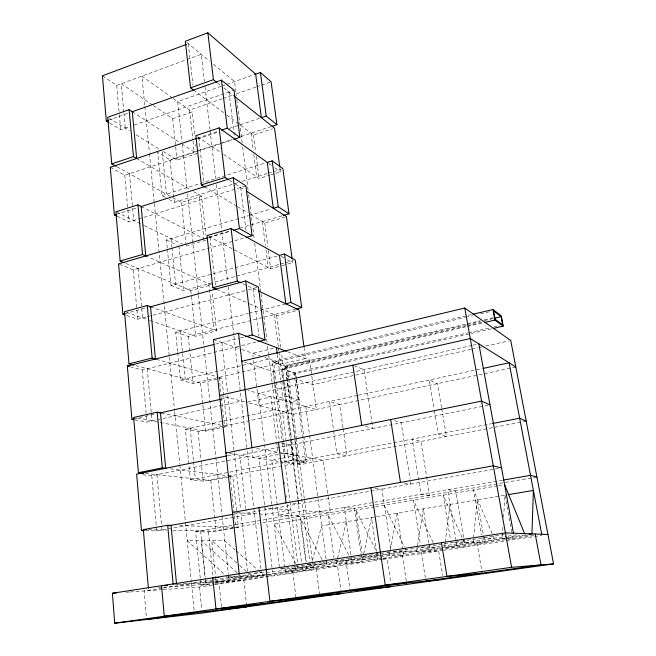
<?xml version="1.0" encoding="UTF-8"?>
<svg xmlns="http://www.w3.org/2000/svg" width="656" height="656" viewBox="0 0 656 656"><rect width="100%" height="100%" fill="white"/><g stroke="black" fill="none" stroke-linecap="round" stroke-linejoin="round"><path stroke-width="0.49" stroke-dasharray="3.28 2.46" d="M502.914 527.342L502.184 538.396L505.12 538.453M503.578 517.297L505.038 495.19L376.437 516.707M473.074 542.815L473.46 538.814M473.558 537.822L477.256 499.839L484.776 542.856L451.59 542.742M445.071 543.168L444.571 547.145L465.178 546.956L455.674 490.95L447.564 489.696L457.166 547.03M445.203 542.176L450.024 504.39M416.65 551.384L423.333 508.859L428.819 543.07M362.522 559.601L371.501 517.535L376.396 550.958M346.335 521.741L336.274 563.586L362.153 562.487L354.453 508.351L344.351 507.539L350.96 554.878M311.313 564.586L310.542 567.489L309.886 562.413M312.346 560.716L321.645 525.874L375.453 516.871M102.426 75.801L116.702 85.403L185.886 59.958M186.845 59.606L201.261 54.309L204.426 81.606M108.224 120.261L128.346 113.127M220.965 86.354L177.669 101.59L182.015 142.09M221.933 86.01L225.779 84.657M226.738 84.321L254.651 74.497M109.691 123L120.688 129.724L129.371 126.698M134.193 125.017L234.02 90.233M222.204 98.785L189.6 110.085L192.905 139.949M223.163 98.449L232.757 95.128M236.586 93.8L255.766 87.15M256.726 86.813L260.563 85.485M261.523 85.157L270.149 82.164M153.299 105.493L172.692 118.67L192.192 111.93L194.791 135.292M197.382 138.195L218.596 131.11M197.358 139.072L217.948 132.2M229.297 128.412L260.424 118.023M165.55 197.522L161.999 195.578L157.678 152.315L170.019 159.851L232.167 139.416M240.924 136.538L271.084 126.616M110.282 167.288L124.771 175.218L221.474 143.434M222.4 143.131L234.75 139.064M163.254 151.544L177.054 160.064L196.825 153.586L183.09 144.673M226.771 114.98L253.478 135.005L272.609 128.74M161.999 195.578L265.377 163M116.309 214.315L136.628 207.944M169.092 199.465L174.414 202.368L238.973 182.311M242.13 181.327L267.271 173.512M268.247 173.209L272.15 171.995M273.126 171.692L280.932 169.264M172.692 197.595L181.523 202.474L201.572 196.267L205.877 234.93M223.622 154.463L259.054 178.457L269.731 175.144M270.707 174.849L274.585 173.643M275.561 173.34L280.415 171.839L279.874 167.862M117.112 216.234L128.97 221.941L137.727 219.235M138.424 219.022L245.902 185.861M167.239 248.034L166.435 239.948L248.247 215.709M249.083 215.455L270.477 209.116M208.715 237.234L230.248 230.945M240.047 228.083L282.146 215.775M209.174 237.406L230.625 231.142M186.099 245.943L206.443 240.014M250.772 214.602L264.77 223.015L284.573 217.243M119.49 264.253L133.283 269.928L246.804 237.259M167.346 249.05L170.978 285.45L234.52 267.853M235.151 267.681L277.611 255.922M170.978 285.45L183.532 290.616L279.554 264.368M280.53 264.097L284.466 263.023M285.45 262.753L292.33 260.875M125.78 263.4L190.789 290.501L211.429 284.876L145.788 255.922M208.838 236.529L270.641 268.73L281.17 265.86M282.129 265.598L292.658 262.728L292.256 259.727M124.878 313.675L145.648 308.058M126.6 315.47L137.711 319.251L146.559 316.889M147.461 316.651L247.345 290.018M248.296 289.755L257.496 287.303M177.587 351.518L175.652 332.141L248.312 313.453M249.108 313.248L285.827 303.81M175.652 332.141L188.264 336.43L294.815 309.353M150.322 320.595L195.603 336.192L216.546 330.886L212.208 291.871M249.633 303.835L276.66 315.651L296.11 310.723M215.717 344.064L239.432 338.176M240.416 337.93L244.368 336.946M130.142 366.737L142.262 369.951L258.587 341.448M273.503 348.287L252.708 353.297L253.191 357.315M177.686 352.534L180.441 380.062L269.157 359.037M275.053 383.744L272.265 361.546L471.098 314.683M283.753 441.988L273.741 362.473L464.62 317.578M465.612 317.348L472.574 315.708M480.528 313.839L490.467 311.502M180.441 380.062L193.118 383.424L280.407 362.965M135.915 365.679L200.539 383.063L217.931 378.996M218.899 378.766L221.802 378.086L223.712 395.248M264.737 357.495L287.049 365.285L309.616 360.029L316.331 409.483L247.968 390.427M272.265 361.546L285.376 366.089L466.416 323.966M467.416 323.736L480.348 320.727M484.325 319.8L493.279 317.717M273.741 362.473L285.959 366.696L466.293 324.786M467.285 324.556L480.241 321.547M484.226 320.62L493.189 318.537M291.198 440.619L281.998 368.664L466.17 325.942M467.17 325.704L482.103 322.244M244.639 362.186L273.044 371.501L482.996 322.859M281.998 368.664L294.085 372.764L467.794 332.936M468.786 332.707L489.753 327.902M493.747 326.983L498.74 325.843M491.213 328.894L295.528 373.666L296.192 378.725M296.537 379.799L299.193 400.021L289.763 402.071L286.385 375.872L295.733 373.74L296.397 378.791M133.898 418.831L154.718 414.141M221.105 399.176L228.058 397.61M471.861 345.458L258.415 393.338L264.532 444.005M472.861 345.236L476.855 344.334M470.778 349.402L312.953 384.588L296.824 379.299M471.779 349.181L477.773 347.844M478.773 347.623L481.766 346.95M485.76 346.056L508.736 340.94M134.923 419.84L146.944 422.087L241.433 401.037M247.451 402.112L271.084 396.872L276.586 441.234M293.273 463.718L203.212 481.151L190.404 479.807L185.353 429.27L275.487 409.77M357.43 395.429L282.433 411.55L288.943 463.029L491.524 423.694M358.43 395.207L482.144 368.615M185.353 429.27L198.096 431.648L222.999 426.318M223.999 426.105L286.754 412.657M137.612 418.225L205.607 431.148L227.189 426.539L223.819 396.257M515.813 366.999L293.404 414.362L246.18 402.259M227.452 455.789L234.438 454.378M488.007 405.277L239.735 455.223L245.754 508.129M142.68 474.772L151.766 475.731L247.861 456.51M283.859 453.362L259.03 458.282L272.174 568.957M294.749 377.823L305.77 461.89L293.667 459.872L285.253 461.512L284.212 453.247L297.389 455.231L287.648 379.775M284.212 453.247L297.389 455.231M281.506 458.388L271.764 460.307L284.827 567.292M282.482 458.2L296.127 455.518L309.755 561.405M190.404 479.807L281.998 461.931L282.252 463.956M296.323 379.742L307.106 461.775L294.159 459.618L284.802 461.439L285.253 461.512M296.471 455.403L297.512 463.48L305.77 461.89M297.512 463.48L307.106 461.775M145.525 473.476L210.806 480.52L228.739 477.051M229.731 476.855L232.724 476.281L236.734 512.344M526.202 421.177L299.923 464.776L228.87 453.501M233.979 514.173L241.014 512.918L247.574 571.302M498.519 468.474L246.328 513.213L245.869 509.146M145.542 530.712L156.727 530.942L254.479 513.673M200.228 578.051L195.595 531.729L288.689 515.575M502.537 480.192L295.643 515.96L301.514 562.34M195.595 531.729L208.46 531.991L234.61 527.481M235.619 527.309L258.817 523.308M262.769 522.619L299.972 516.206M172.979 530.261L216.144 531.204L234.536 528.039M235.504 527.867L238.407 527.367L236.849 513.345M536.903 476.986L306.631 516.575L278.439 515.001L303.228 510.68L330.321 512.5L328.139 496.436M374.56 506.891L274.192 524.078L295.807 563.586M375.544 506.727L497.568 485.842M498.576 485.67L504.587 484.636M294.716 566.661L279.612 568.973L264.655 445.022M295.643 566.522L391.378 551.868M393.346 551.565L507.408 534.107M213.356 579.92L191.38 583.274L179.842 464.997M214.258 579.781L261.309 572.598L246.927 448.442M162.286 588.202L144.115 590.974L146.55 619.51M163.303 588.047L191.568 583.733L194.406 612.786M266.475 572.319L272.535 571.999L506.932 536.296M507.916 536.149L517.74 534.656M284.95 568.301L285.319 571.319L379.389 557.034M380.382 556.887L526.973 534.632M265.541 574.877L218.899 581.946L221.695 608.686M266.459 574.738L316.036 567.227L319.644 594.943M528.162 535.066L421.136 551.294L425.367 578.092M200.326 579.059L200.933 585.103L214.036 583.118M215.029 582.963L267.386 575.041M268.394 574.886L295.577 570.769L294.823 564.75M533.787 535.452L302.539 570.4L301.645 563.34M214.865 584.061L267.443 576.124M268.452 575.968L306.869 570.171L305.975 563.176M163.246 589.605L199.498 587.005L382.358 559.445M383.129 559.322L442.956 550.31M443.727 550.195L541.872 535.403M126.272 592.253L129.248 592.04M130.241 591.974L162.237 589.678M158.498 587.563L162.54 587.292M163.557 587.218L206 584.332L205.394 578.28M200.933 585.103L212.864 584.283M177.538 584.168L213.84 581.823M214.856 581.757L229.1 580.839L228.444 574.73M174.553 584.849L243.868 580.314L246.492 603.881M227.985 576.952L265.516 574.787M247.804 573.311L250.699 573.164M254.553 572.95L265.467 572.376M285.319 571.319L313.519 569.818L312.477 561.782M281.244 568.9L337.61 566.185L341.194 592.581M307.648 564.791L324.523 564.078L322.629 560.511M334.289 560.609L382.145 558.896M383.145 558.863L387.171 558.715L390.73 582.618M362.522 556.288L378.684 555.829L355.929 510.081L362.087 553.27M387.376 551.95L438.667 550.958L442.644 575.419M420.873 547.358L435.182 547.227L433.477 543.545M481.898 538.01L494.157 538.248L492.566 534.533M506.104 538.469L512.951 538.601L511.877 532.68M148.445 529.72L166.845 530.122M179.81 525.628L238.407 527.367M236.48 512.664L265.68 514.296L290.952 509.851L264.688 508.088M292.945 503.423L298.865 503.898L298.357 499.888M170.388 468.827L232.724 476.281M374.92 488.228L381.956 489.155L391.074 549.884M404.244 483.005L410.861 484.021L410.23 480.003M256.693 448.581L323.228 460.282L328 495.428M281.465 442.915L291.321 444.842L298.226 498.888M161.466 413.034L227.189 426.539M219.571 395.437L245.508 402.087M365.425 426.441L372.829 428.45L363.998 369.656L354.699 365.925M299.193 400.021L286.041 396.232L276.414 398.356L274.667 384.432M156.415 359.291L221.802 378.086M394.502 420.709L401.177 422.743L410.074 479.003M286.385 375.872L292.076 377.741M295.733 373.74L282.588 369.287L284.155 381.472M126.436 312.371L149.355 320.267M213.421 339.578L240.908 349.181M241.867 349.509L260.334 355.962M150.552 306.737L216.546 330.886M287.353 351.657L309.616 360.029M216.751 289.46L249.067 303.589M242.818 283.671L257.685 290.633M166.435 239.948L177.136 245.09M116.801 212.241L143.828 225.385M144.353 225.639L182.425 244.155M141.163 206.525L203.819 238.669L198.957 194.742M117.047 166.813L171.815 197.112M281.194 256.357L283.843 257.833M287.369 259.792L292.658 262.728M136.661 158.481L190.355 189.732M193.684 191.675L201.572 196.267M204.369 186.722L237.193 206.443M237.644 206.714L247.673 212.741M109.445 118.326L129.609 130.774M136.21 134.849L159.802 149.412M229.346 180.22L234.512 183.524M235.373 184.074L245.008 190.224M132.282 111.733L181.376 143.566M197.554 136.817L220.359 152.258M152.454 104.919L121.253 83.73L123.828 111.971M172.413 97.842L141.917 76.129L144.787 105.575M173.233 98.433L192.192 111.93M268.788 163.5L271.281 165.287M274.602 167.665L280.415 171.839M193.504 90.044L223.745 112.709M217.431 82.836L220.629 85.37M223.827 87.904L233.766 95.792M186.903 42.542L209.551 61.098M213.454 64.296L234.545 81.574L236.299 95.669M235.381 550.122L224.795 540.757L187.214 540.544L225.147 574.902M236.135 550.786L264.114 575.533L228.181 577.657L225.91 575.591M236.652 562.84L211.806 540.683L216.07 581.675L251.715 576.263L249.452 574.254M239.67 565.521L246.443 571.565M237.095 572.754L201.294 540.626L205.008 577.272M237.857 573.442L241.662 576.862L205.517 582.364L205.107 578.289M296.299 564.488L298.267 568.08L298.013 566.071M322.153 559.625L300.866 519.511L306.27 561.815M351.321 559.994L328.107 514.845L333.888 557.625M384.367 505.218L404.449 547.03M404.891 547.94L406.638 551.573M433.05 542.619L413.428 500.241L420.398 544.349M464.35 542.783L443.136 495.157L450.549 539.765M492.172 533.599L473.517 489.958L481.373 535.009M505.038 495.19L511.696 531.696M476.969 542.832L482.045 572.188M441.545 407.614L437.478 383.678L429.188 379.996L434.042 409.024M441.709 408.614L446.449 436.543L438.241 434.042L434.215 410.025M428.975 544.078L430.106 551.122M406.285 580.962L401.8 551.671L292.355 568.367L296.086 598.502M376.544 551.967L377.577 559.06M342.965 427.597L339.685 404.506L329.533 401.423L333.461 429.59M343.113 428.606L346.967 455.715L336.831 453.731L333.601 430.598M351.099 555.862L352.083 562.914M345.925 560.191L350.165 590.908M304.064 347.385L305.565 358.504L282.843 363.818L281.555 353.781M305.762 406.531L309.484 434.477M309.616 435.477L317.889 497.691M318.029 498.699L327.073 566.694M294.085 372.764L294.618 376.815M287.049 365.285L288.738 378.307M288.861 379.307L296.405 437.552M296.537 438.561L304.261 498.289M304.392 499.306L312.354 560.773M285.959 366.696L287.517 378.766M285.376 366.089L297.939 463.554M253.478 135.005L255.684 152.184M256.201 156.226L259.054 178.457M264.77 223.015L267.771 246.377M268.296 250.444L270.641 268.73M276.66 315.651L280.784 347.762M284.253 382.259L291.69 440.332M291.822 441.349L294.159 459.618M291.33 441.627L293.667 459.872M251.068 133.201L253.265 150.445M253.79 154.504L256.635 176.817M262.351 221.556L265.409 245.508M265.918 249.501L268.214 267.468M274.233 314.585L278.349 346.844M278.48 347.844L278.866 350.87M278.989 351.878L282.736 381.218M282.867 382.235L297.783 499.044M297.914 500.052L305.844 562.176M277.381 354.658L280.596 379.98M280.727 380.997L283.171 400.242L258.997 405.539L253.306 358.315M283.876 442.997L285.147 453.058M275.176 384.752L282.4 442.267M282.523 443.276L289.813 500.774M289.944 501.783L297.89 565.07M273.044 371.501L274.544 383.432M236.8 99.696L242.212 143.024M242.712 147.067L248.14 190.535M248.64 194.586L254.216 239.251M254.725 243.319L260.875 292.658M261.006 293.658L267.025 341.915M267.525 345.942L268.657 355.011M268.78 356.019L279.243 439.864M284.524 482.176L284.778 484.194M286.164 495.329L286.418 497.355M287.303 504.439L294.7 563.75M276.709 442.234L277.964 452.32L252.904 457.314L251.97 449.311M228.977 91.988L233.766 131.052M233.889 132.053L234.627 138.063M240.695 187.468L245.934 230.141M253.093 288.484L258.94 336.143M272.297 569.974L272.535 571.999M205.008 86.666L209.945 129.281M210.068 130.298L215.66 178.604M216.357 184.607L221.605 229.92M221.728 230.928L227.599 281.654M228.19 286.738L233.798 335.109M233.913 336.118L246.812 447.433M188.297 43.69L192.938 85.001M198.858 137.703L203.918 182.721M210.035 237.152L215.406 284.999M221.876 342.53L227.386 391.599M227.837 395.609L240.563 508.884M195.808 144.443L196.037 146.468M193.012 140.942L194.225 151.897M208.797 283.712L213.905 329.911M219.145 377.323L220.941 393.543M221.384 397.602L224.524 425.99M230.051 475.961L235.725 527.285M182.229 144.115L187.132 189.764M187.567 193.832L198.358 294.38M198.465 295.38L204.065 347.606M204.172 348.615L215.75 456.478M215.857 457.478L222.015 514.821M222.122 515.829L228.345 573.82M172.692 118.67L175.562 145.927M175.669 146.936L177.054 160.064M181.523 202.474L185.992 244.934M190.789 290.501L195.603 336.192M200.539 383.063L202.753 404.096M202.86 405.105L205.607 431.148M210.806 480.52L216.144 531.204M170.019 159.851L174.414 202.368M178.916 245.943L183.532 290.616M188.264 336.43L193.118 383.424M198.096 431.648L201.023 459.938M201.121 460.947L203.212 481.151M208.46 531.991L213.028 576.181M162.204 151.839L166.493 194.168M170.986 238.595L171.815 246.697M171.913 247.714L175.603 284.171M180.343 330.936L185.205 378.938M190.191 428.22L193.479 460.619M193.577 461.635L195.324 478.847M200.588 530.86L205.287 577.272M199.498 587.005L201.695 609.071M144.886 106.592L149.355 152.405M149.453 153.43L154.267 202.77M154.365 203.778L169.232 356.151M169.33 357.151L174.553 410.763M174.652 411.779L179.744 463.997M123.918 112.98L125.296 128.117M129.453 173.676L132.512 207.247M132.61 208.264L133.726 220.473M138.104 268.542L142.614 317.939M147.247 368.729L152.012 420.963M156.907 474.698L161.958 530.015M116.702 85.403L119.236 113.603M119.326 114.611L120.688 129.724M124.771 175.218L127.781 208.731M127.871 209.748L128.97 221.941M133.283 269.928L136.809 309.181M136.899 310.19L137.711 319.251M142.262 369.951L146.321 415.068M146.411 416.068L146.944 422.087M151.766 475.731L156.727 530.942M397.167 513.238L389.311 555.534L403.588 555.132L397.167 513.238M429.639 495.428L420.996 494.288L412.148 439.11L420.873 441.472L429.639 495.428"/><path stroke-width="0.98" d="M272.06 126.296L276.922 124.697L266.213 116.096L261.383 117.703L255.676 74.136L207.878 32.8L185.345 41.262L190.535 87.814L193.774 90.241M186.386 44.403L102.426 75.801L106.305 120.934L108.839 122.483M132.52 111.889L129.093 109.667L107.723 117.26L111.75 163.885L116.161 166.329M190.535 87.814L213.438 79.671L216.636 82.205M106.305 120.934L108.224 120.261M132.176 111.766L221.449 80.139L234.02 90.233L239.875 137.383L234.061 139.293M254.651 74.497L260.424 72.472L271.108 81.828L276.922 124.697M111.75 163.885L133.447 156.612L136.956 158.645M267.96 162.901L219.153 127.871L195.873 135.677L201.367 184.918L204.861 187.017M196.931 138.342L110.282 167.288L114.374 214.922L116.194 215.799M221.482 130.142L227.263 128.215L239.875 137.383M267.312 162.385L272.158 160.859L282.884 168.658L289.001 213.774L283.121 215.488M141.573 206.738L137.924 204.861L115.882 211.798L120.138 261.055L123.902 262.621M201.367 184.918L225.033 177.473L228.485 179.67M114.374 214.922L116.309 214.315M140.499 206.73L233.249 177.669L245.902 185.861L252.101 235.734L246.23 237.423M273.396 208.255L278.259 206.812L289.001 213.774M120.138 261.055L142.532 254.487L146.263 256.135M285.827 303.81L279.472 255.405L231.092 228.526L207.017 235.586L212.831 287.746L216.554 289.37M208.067 237.726L118.572 263.876L122.893 314.216L124.747 314.839M233.552 230.281L239.407 228.575L252.101 235.734M279.587 255.373L284.524 254.011L295.274 260.071L301.719 307.598L295.799 309.107M151.085 306.934L147.272 305.532L124.509 311.707L129.011 363.826L133.939 365.146M212.831 287.746L237.324 281.104L240.982 282.818M122.893 314.216L124.878 313.675M149.601 306.992L245.746 280.989L258.48 287.041L265.04 339.874L258.111 341.571M286 303.761L290.961 302.49L301.719 307.598M286.393 351.296L238.522 333.297L213.421 339.578L239.21 573.77M129.011 363.826L152.143 358.069L156.054 359.193M133.922 419.651L131.913 419.274L127.338 365.991L213.995 344.49M245.36 336.7L252.273 334.986L265.04 339.874M241.793 361.251L464.76 308.033L510.737 340.489L553.574 563.898L202.097 613.081L114.71 623.2L112.397 593.254L505.399 532.877L547.932 534.484M473.083 314.216L492.968 309.534L501.233 315.864L503.193 326.155L493.214 328.443M494.189 318.308L501.159 316.684L502.734 324.925L495.042 319.242L493.451 310.796L501.159 316.684M484.989 322.399L494.96 320.087L503.193 326.155M219.571 395.437L470.27 338.529L515.813 366.999M161.171 412.977L157.169 412.157L133.644 417.47L138.416 472.705L143.5 473.255M131.913 419.274L133.898 418.831M159.67 413.026L220.129 399.397M483.144 368.393L509.122 362.809L541.717 534.255M225.91 453.025L481.578 401.078L490.007 404.875M138.416 472.705L162.335 467.867L166.362 468.343M226.468 455.994L136.628 474.132L141.475 530.63L143.508 530.671M492.517 423.497L519.659 418.233L526.202 421.177M232.454 512.443L493.279 465.826L501.537 467.941M148.395 588.252L143.328 529.605L167.665 525.267L171.716 525.39M141.475 530.63L144.492 530.097M168.625 525.8L233.019 514.345M503.39 480.044L530.524 475.346L536.903 476.986M507.965 494.698L533.394 490.442L531.934 533.877L528.957 534.337M114.71 623.2L511.623 567.309L553.574 563.898M146.55 619.51L194.406 612.786M296.086 598.502L406.589 582.979M221.802 609.67L319.775 595.935M425.834 581.068L541.02 564.923L535.189 534.009M246.82 606.825L164.279 616.222L161.54 585.701M269.837 602.938L215.98 608.94L212.774 577.829L214.799 577.715M341.333 593.598L269.936 601.339L258.964 507.703M350.165 590.908L391.32 586.603M443.284 579.33L385.252 585.103L370.902 487.703M482.217 573.164L446.957 576.411L441.447 542.701M112.397 593.254L116.366 592.967M164.541 585.505L167.583 585.308M216.824 577.6L218.858 577.485M143.328 529.605L146.395 529.679M127.338 365.991L129.207 366.491M258.374 290.952L299.021 309.985L303.925 346.376M246.574 191.224L286.459 216.693L292.117 258.726M234.217 96.145L274.52 128.109L279.743 166.87M504.587 484.636L524.62 533.607M492.968 309.534L494.96 320.087M478.855 343.892L513.459 533.18M464.76 308.033L511.623 567.309M390.689 419.545L400.463 482.414M352.846 365.179L361.718 425.432M260.424 72.472L266.213 116.096M272.158 160.859L278.259 206.812M284.524 254.011L290.961 302.49M267.263 162.401L273.29 208.288M276.479 347.573L277.25 353.65M278.505 442.341L286.041 502.865M221.449 80.139L227.263 128.215M233.249 177.669L239.407 228.575M245.746 280.989L252.273 334.986M207.878 32.8L213.438 79.671M219.153 127.871L225.033 177.473M231.092 228.526L237.324 281.104M238.522 333.297L251.937 447.736M132.282 111.733L136.661 158.481M141.163 206.525L145.788 255.922M150.552 306.737L155.447 359.021M160.49 412.837L165.689 468.261M171.036 525.374L176.456 583.217M129.093 109.667L133.447 156.612M137.924 204.861L142.532 254.487M147.272 305.532L152.143 358.069M157.169 412.157L162.335 467.867M167.665 525.267L173.159 584.455"/></g></svg>
